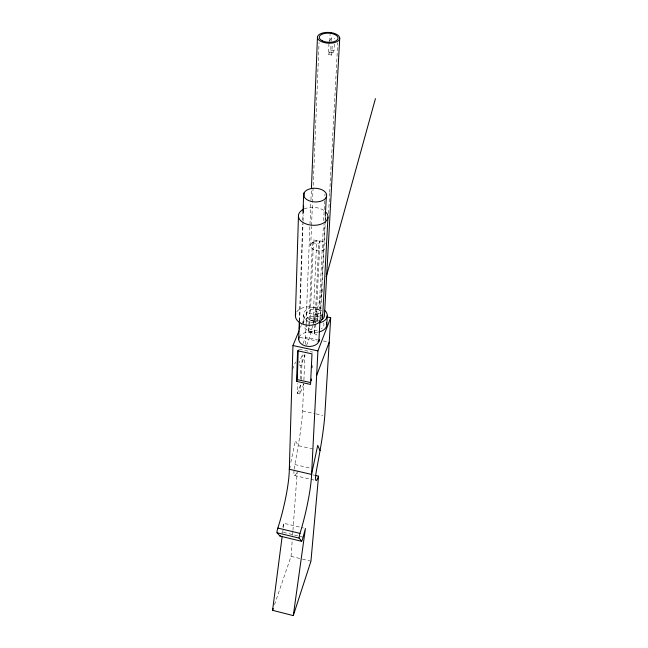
<?xml version="1.0" encoding="UTF-8"?>
<svg xmlns="http://www.w3.org/2000/svg" width="648" height="648" viewBox="0 0 648 648"><rect width="100%" height="100%" fill="white"/><g stroke="black" fill="none" stroke-linecap="round" stroke-linejoin="round"><path stroke-width="0.49" stroke-dasharray="3.24 2.43" d="M299.319 320.865L302.632 223.965M302.77 219.923L302.94 214.877M299.643 321.068L303.045 222.199M303.078 221.187L303.288 215.136M303.758 384.037L299.886 394.024L297.319 393.458L297.659 383.567M299.886 394.024L300.291 383.146M300.437 379.185L300.947 365.342L304.908 355.379L302.292 354.821L299.036 362.961M303.248 322.996L303.556 314.798M301.361 379.526L302.292 354.821M306.382 314.879L310.927 200.84M310.967 199.827L311.372 189.743M294.143 469.217A14.531 2.244 -77 0 1 294.864 464.551A252.023 48.13 -75.9 0 0 298.234 445.638A89.432 15.163 -76.8 0 0 302.616 410.921L303.701 383.656M303.92 380.084L304.876 354.375M305.281 344.282L306.536 312.717L321.489 315.827M310.7 245.778L311.494 226.573M311.534 225.561L312.449 203.318M312.49 202.306L319.059 42.59M315.365 324.122L314.491 333.534L308.586 332.197L312.385 242.595L313.551 239.946L319.926 241.194L316.046 321.619L315.406 323.206L309.436 321.959A11.883 8.019 2.7 0 1 305.151 310.894A11.883 8.019 2.7 0 1 321.343 308.375M308.586 332.197L309.315 324.689M309.355 323.781L310.076 320.371L313.551 239.946M313.057 320.995L316.734 240.57M315.641 322.421L313.826 322.048L314.183 314.312L315.487 311.097L318.063 311.631L317.674 319.359L317.034 320.971L317.415 313.235L318.063 311.631M314.491 333.534L318.743 243.94L319.926 241.194M334.376 44.105L334.036 50.73L331.744 55.056L328.447 54.497L328.99 43.108M329.751 41.302L330.075 34.506M328.447 54.497L330.764 50.18L331.039 44.51M331.225 40.719L331.371 37.884L334.668 38.435M331.744 55.056L332.27 44.615M319.148 310.149L323.449 224.686M323.652 220.66L324.113 211.613M324.211 209.62L324.656 200.791M324.907 195.882L325.004 193.914M319.91 321.23L325.053 221.373M325.102 220.361L325.256 217.339M320.258 319.407L325.32 221.616M325.369 220.612L325.523 217.582M321.116 317.909L321.319 314.045L317.415 313.235M328.577 213.524L328.844 208.478M328.901 207.465L329.662 193.331M329.719 192.318L337.77 42.89M274.517 604.649L291.057 556.332L292.224 540.319M292.588 535.313L292.88 531.311M292.953 530.307L297.262 471.242M282.569 533.296L283.873 523.292L303.475 528.007M290.79 462.38L295.431 440.762L298.234 445.638L313.397 449.096M312.603 326.114L308.966 339.301L306.229 346.145M312.871 325.166L323.263 287.534M282.803 527.116L283.873 523.292M297.319 393.458L300.858 384.386M313.826 322.048L315.122 318.824L317.674 319.359M292.604 369.255L295.561 361.932M302.964 343.618L305.556 337.211L317.39 339.714M300.502 327.313L301.255 325.49M301.636 324.575L306.536 312.717M329.508 41.302L331.371 37.884M318.046 332.124A11.786 8.035 2.7 0 1 314.977 332.319L309.039 331.071A11.786 8.035 2.7 0 1 303.58 326.001M330.764 50.18L334.036 50.73M329.605 52.334L332.894 52.885M310.076 320.371L316.046 321.619M312.385 242.595L318.743 243.94M309.039 331.071L314.977 332.319M323.303 340.97L329.216 342.217M300.073 337.422L318.873 341.407M299.246 349.264L312.668 352.131M299.19 364.962L300.947 365.342M302.616 410.921L315.139 413.716M316.103 413.926L322.842 415.433M294.864 464.551L310.927 468.269M312.733 474.838L314.669 475.292M294.451 475.486L310.092 479.131M311.072 479.358L314.005 480.047M303.11 537.135L281.475 531.895A7.096 1.094 -76.5 0 1 281.354 532.324M291.057 556.332L301.474 558.892M302.422 559.119L310.943 561.217M296.582 472.878A14.531 2.244 -77 0 1 293.957 471.201M303.215 323.911A11.786 8.035 2.7 0 1 320.865 317.463M323.66 322.866A8.983 6.124 2.7 0 1 321.359 328.739M317.317 330.229A8.983 6.124 2.7 0 1 306.31 325.579M306.018 323.984A8.983 6.124 2.7 0 1 319.48 319.067M319.966 320.566A9.048 6.107 2.7 0 1 308.027 318.484A9.048 6.107 2.7 0 1 309.598 310.335A9.048 6.107 2.7 0 1 321.805 310.983M299.084 337.211A10.263 7.104 2.4 0 1 306.391 332.424L311.664 332.562L316.224 334.498A10.263 7.104 2.4 0 1 317.366 335.47M296.557 312.069A13.632 9.218 2.4 0 1 308.642 306.86A13.632 9.218 2.4 0 1 321.149 312.166M304.204 208.956A14.774 8.967 2.6 0 1 324.162 210.608M324.737 249.423A8.076 5.062 2.8 0 1 312.83 249.091A8.076 5.062 2.8 0 1 313.843 241.672A8.076 5.062 2.8 0 1 325.571 243.3"/><path stroke-width="0.97" d="M298.995 330.958L292.953 345.554L289.316 469.265A48.13 7.857 -76.5 0 1 277.846 528.063A3.038 0.478 -76.4 0 0 277.061 532.769L279.985 536.066L301.693 541.331A7.12 0.956 -76.7 0 0 303.11 537.135L305.435 528.476L293.293 615.6L272.565 610.327L282.18 536.293M295.415 315.139L298.485 215.306M296.565 381.364L297.586 350.779L311.988 353.857L310.538 384.426L296.565 381.364L297.246 379.639L298.258 350.041M298.704 339.042L299.287 321.878M302.981 213.872L303.629 194.692M299.368 329.144L299.611 322.08M303.394 212.107L303.604 206.056M303.953 195.963L304.05 192.942M311.413 188.73L317.455 37.357M311.283 380.838L311.372 378.991M311.939 367.667L312.036 365.723M301.693 541.331L299.19 538.132A3.046 0.413 -76.7 0 1 300.008 533.409A48.3 6.885 -76.8 0 0 311.591 474.433L317.901 350.876L330.699 317.739L327.005 316.977M318.873 341.407L319.91 321.23M325.312 216.327L326.3 197.162A11.526 6.828 2.6 0 0 312.101 188.422A11.526 6.828 2.6 0 0 307.055 199.722A11.526 6.828 2.6 0 0 326.3 197.162M322.623 316.856L327.969 217.153M339.73 38.159L324.47 315.365A9.048 6.107 2.7 0 1 321.845 319.634M326.778 324.535L327.297 315.438M315.633 475.51L318.541 476.183A14.58 1.968 -77.2 0 1 315.689 480.038A14.58 1.968 -77.2 0 1 316.597 469.581A253.085 42.217 -76.3 0 0 320.039 450.611L317.714 445.362L311.607 473.98M330.699 317.739L324.769 415.862A89.756 13.284 -77 0 1 320.039 450.611M318.541 476.183L310.943 561.217L293.293 615.6M289.948 466.317L289.316 469.265L311.591 474.433M326.219 276.826L375.435 98.65M272.565 610.327L273.213 608.44M316.645 375.476L329.216 342.217M292.953 345.554L317.901 350.876M297.246 379.639L310.271 382.482M277.846 528.063L300.008 533.409M277.061 532.769L299.19 538.132M280.228 535.556A7.096 1.094 -76.5 0 1 279.985 536.066M326.357 322.445A11.786 8.035 2.7 0 1 319.035 331.938M324.486 310.23A11.883 8.019 2.7 0 1 319.496 322.826M319.221 339.568A10.263 7.104 2.4 0 1 307.557 346.364A10.263 7.104 2.4 0 1 299.084 337.211M322.339 314.458A13.632 9.218 2.4 0 1 308.788 325.296A13.632 9.218 2.4 0 1 295.788 313.559M326.341 212.584A14.774 8.967 2.6 0 1 321.027 224.151A14.774 8.967 2.6 0 1 301.369 221.341A14.774 8.967 2.6 0 1 303.466 209.304M331.379 32.684L328.512 32.4A11.154 5.387 3 0 0 318.533 39.714A11.154 5.387 3 0 0 337.187 41.577A11.154 5.387 3 0 0 331.379 32.684M322.388 40.856A9.412 4.544 3 0 0 337.859 39.018A9.412 4.544 3 0 0 325.733 33.275A9.412 4.544 3 0 0 322.388 40.856"/></g></svg>
